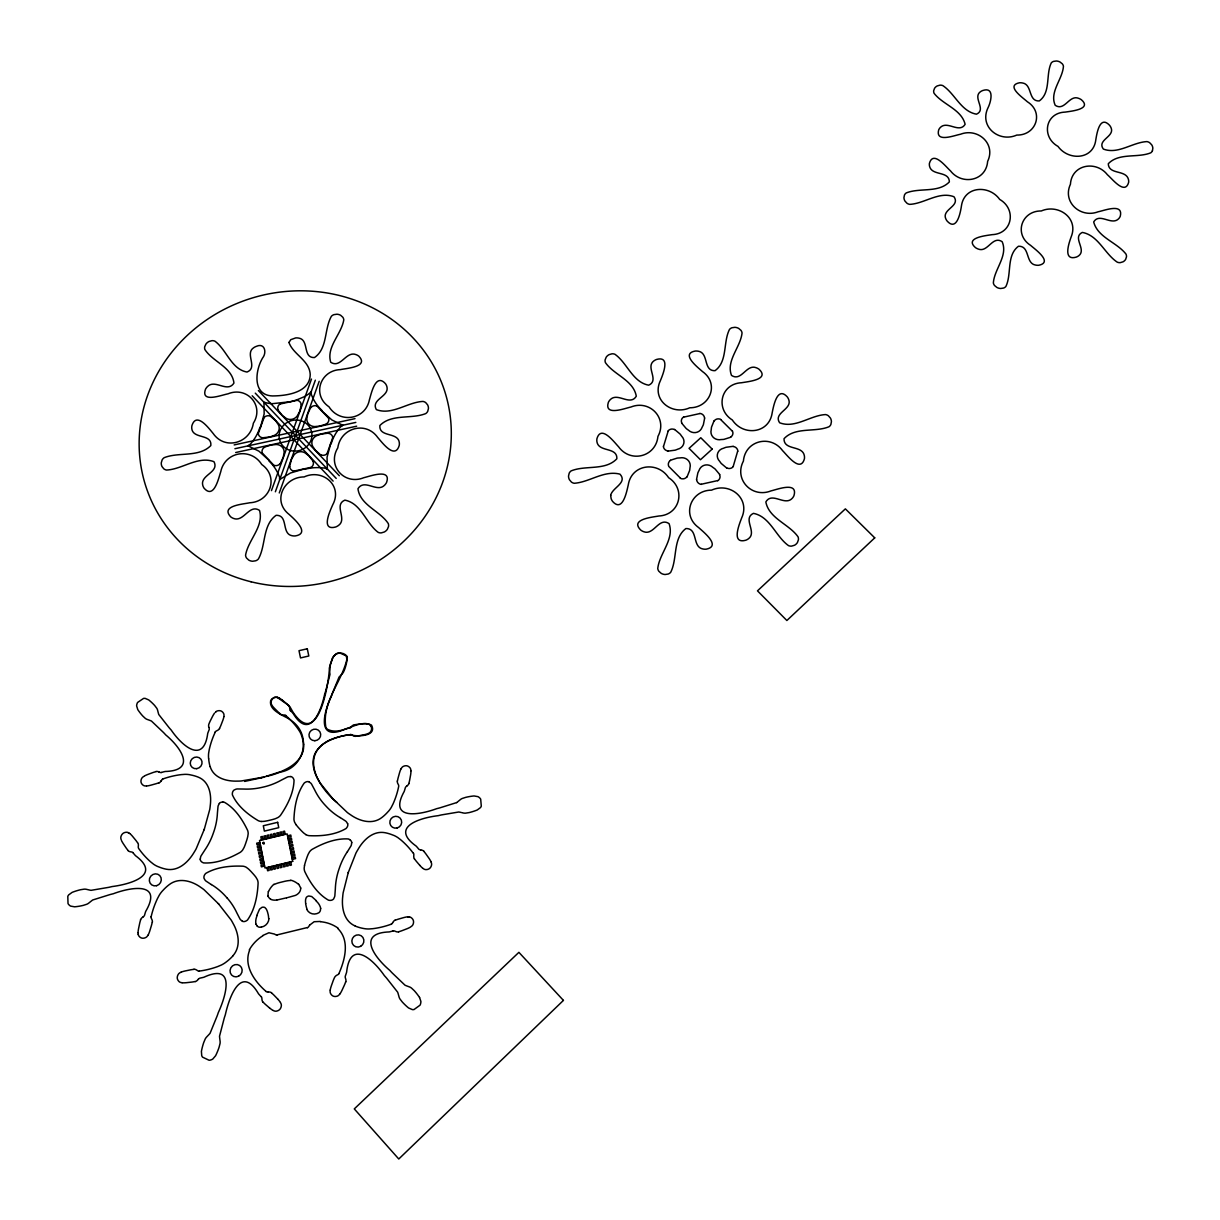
<?xml version="1.0" encoding="UTF-8"?>
<svg xmlns="http://www.w3.org/2000/svg" width="1220" height="1220" viewBox="0 0 1220 1220"><rect width="100%" height="100%" fill="white"/><g stroke="black" fill="none" stroke-linecap="round" stroke-linejoin="round"><path stroke-width="1.5" d="M138.058 932.72L138.073 932.049A32.071 30.317 -51.1 0 1 138.607 928.42L139.72 923.128A48.815 46.253 -51.4 0 1 140.605 919.926L140.666 919.743M737.673 451.186L733.22 466.391M330.193 990.228L330.132 991.219A5.276 5.078 -61.7 0 0 330.132 991.86A4.773 4.59 -61.6 0 0 330.635 993.629L331.321 994.635A6.527 6.268 -61.6 0 0 333.014 996.023L333.655 996.282A6.527 6.268 -61.6 0 0 335.851 996.45L337.071 996.206A4.773 4.59 -61.7 0 0 338.672 995.291A5.276 5.078 -61.7 0 0 339.084 994.879L339.785 994.071M663.558 446.261L668.163 431.133M223.916 716.491L223.992 715.515A5.032 4.788 -35.2 0 0 223.992 714.981A4.544 4.331 -35.2 0 0 223.535 713.334L222.894 712.388A6.207 5.917 -35.3 0 0 221.277 711.107L220.835 710.909A6.207 5.917 -35.3 0 0 218.548 710.696L217.373 710.924A4.544 4.331 -35.2 0 0 215.818 711.779M332.602 437.995L327.235 453.184M330.223 990.015L330.346 989.328A32.101 30.927 -63.7 0 1 331.367 985.775L333.212 980.605A48.922 47.199 -65 0 1 334.539 977.525L334.615 977.357A5.825 5.612 -61 0 1 336.873 975.161L337.604 974.81A3.416 3.294 -60.2 0 0 339.038 973.56M258.442 433.07L263.932 417.957M397.43 781.105L397.461 780.922A46.467 45.658 -38.2 0 1 398.132 777.841L399.519 772.839A30.454 29.859 -37.2 0 1 400.663 769.545L400.983 768.966M223.885 716.689L223.763 717.329A30.607 29.036 -35.3 0 1 222.726 720.639L220.866 725.458A46.741 44.225 -35.5 0 1 219.539 728.34L219.447 728.492M152.241 922.228L152.21 922.351A48.953 45.933 -48.9 0 1 151.417 925.568L149.831 930.784A32.116 30.18 -49.6 0 1 148.535 934.245L148.2 934.855M304.542 865.361L304.161 868.137A10.05 9.699 -49.2 0 0 304.741 871.492C310.033 882.578 317.581 893.97 328.424 900.146A6.954 6.71 -52.4 0 0 329.964 900.375A4.483 4.331 -52.7 0 0 333.594 898.987L334.493 897.051A10.522 10.156 -52.3 0 0 334.844 895.846L335.332 889.105A67.039 65.377 -55.5 0 1 338.352 871.095L339.373 868.03A67.008 65.346 -55.3 0 1 347.425 851.606M408.868 783.393L408.898 783.27A46.589 45.277 -37.8 0 0 409.645 780.205L410.576 775.112A30.515 29.722 -37.1 0 0 410.957 771.65L410.926 770.994M348.356 872.209L343.156 892.735A50.264 48.922 -56.1 0 0 342.728 896.517C341.432 907.512 343.811 921.222 355.233 925.995M204.182 829.707L209.733 809.5A50.142 47.443 -42.2 0 0 210.221 805.81C211.7 795.196 209.581 781.791 198.433 777.216A42.532 40.352 -43 0 0 190.793 774.959L189.664 774.7A25.62 24.324 -41.8 0 0 184.952 774.349L181.216 774.624A84.485 80.2 -46.1 0 0 163.19 778.848M1152.427 150.761L1152.839 148.2A7.991 7.061 20.9 0 0 1151.665 144.768L1149.682 142.725A6.069 5.368 20.9 0 0 1146.907 141.596C1132.343 142.313 1118.069 154.711 1103.368 149.069C1096.551 139.949 1114.943 136.762 1111.069 127.795A10.492 9.287 19.5 0 0 1109.422 125.141C1099.784 115.107 1096.856 133.3 1095.789 139.934C1093.288 160.018 1068.43 160.887 1057.999 146.4C1041.239 137.097 1044.991 112.758 1065.182 112.103C1070.977 111.188 1092.357 109.236 1081.393 99.75A10.446 9.241 18.4 0 0 1078.48 98.286C1069.162 94.596 1064.663 111.645 1055.224 105.301C1049.185 92.003 1062.62 79.315 1063.444 66.231A5.978 5.261 17.2 0 0 1062.239 63.76L1060.027 62.022A7.869 6.939 17.2 0 0 1056.306 61L1053.531 61.396A5.978 5.261 17.2 0 0 1051.274 62.906C1045.571 74.694 1051.076 92.369 1039.287 100.94C1027.957 101.534 1032.516 84.607 1022.619 83.006A10.4 9.226 16.7 0 0 1019.401 82.792C1005.249 85.69 1022.894 97.676 1027.347 101.748C1044.259 112.301 1036.192 135.496 1016.794 135.069C998.966 142.969 978.897 126.499 988.032 107.741C991.006 101.794 994.742 86.635 982.908 90.463A10.416 9.257 15.9 0 0 980.209 91.912C972.493 97.783 986.782 109.632 976.473 114.177C961.009 111.462 954.97 93.65 942.831 85.614A5.978 5.337 14.4 0 0 939.918 85.171L937.235 85.934A7.884 7.03 14.5 0 0 934.566 88.282L933.681 90.692A5.978 5.337 14.4 0 0 934.108 93.33C942.923 104.767 961.497 109.266 965.127 124.318C959.21 133.803 947.421 120.307 940.376 127.429A10.461 9.379 15.4 0 0 938.698 129.869C935.145 143.106 954.528 135.313 960.506 134.246C977.723 127.566 996.16 143.67 987.636 161.375C986.126 181.17 961.817 185.547 950.471 170.861C945.866 166.82 933.178 150.075 929.411 163.358A10.507 9.455 15.7 0 0 929.579 166.347C931.958 176.168 949.19 170.602 949.358 181.902C938.424 193.218 919.834 187.468 906.246 192.928A6.085 5.505 15.4 0 0 904.462 195.047L903.944 197.64A8.006 7.244 15.4 0 0 905.011 201.132L906.948 203.221A6.085 5.505 15.4 0 0 909.708 204.365C924.516 203.648 939.034 191.037 953.964 196.74C960.613 206.165 941.931 209.23 945.668 218.487A10.599 9.592 17.2 0 0 947.269 221.216C956.876 231.556 960.414 212.631 961.421 206.043C964.166 185.882 989.161 184.571 999.698 199.424C1016.702 209.108 1012.539 233.889 992.089 234.652C986.065 235.628 964.288 237.671 975.36 247.538A10.645 9.638 18.6 0 0 978.303 249.063C987.91 252.875 992.455 235.17 1002.169 241.712C1008.254 255.788 994.285 269.101 993.354 282.918A6.176 5.612 20.2 0 0 994.574 285.541L996.847 287.417A8.128 7.381 20.2 0 0 1000.69 288.484L1003.572 288.057A6.176 5.612 20.3 0 0 1005.905 286.441C1011.898 273.966 1006.226 255.453 1018.441 246.257C1030.138 245.738 1025.257 263.291 1035.49 265.045A10.69 9.653 20.6 0 0 1038.799 265.258C1053.348 262.285 1035.139 249.383 1030.626 245.388C1013.576 234.53 1021.369 210.663 1041.285 210.969C1058.121 203.618 1078.709 217.816 1071.282 236.588C1068.964 242.902 1062.635 261.05 1076.147 257.145A10.69 9.623 21.4 0 0 1078.892 255.62C1086.715 249.383 1071.907 237.336 1082.353 232.425C1098.351 235.368 1104.649 253.821 1117.276 262.178A6.176 5.536 22.8 0 0 1120.265 262.635L1122.979 261.842A8.128 7.29 22.8 0 0 1125.648 259.357L1126.487 256.825A6.176 5.536 22.8 0 0 1125.968 254.065C1116.757 242.2 1097.664 237.504 1093.684 221.948C1099.525 212.204 1111.603 226.051 1118.648 218.746A10.645 9.501 21.5 0 0 1120.265 216.23C1123.605 202.81 1104.298 210.587 1098.152 211.777C1080.722 218.517 1062.101 202.215 1070.428 184.266C1071.678 164.319 1096.048 160.201 1107.424 174.75C1112.076 178.623 1125.099 195.673 1128.652 182.268A10.584 9.409 21 0 0 1128.393 179.264C1125.801 169.458 1108.721 175.024 1108.278 163.739C1118.953 152.5 1137.36 158.249 1150.735 152.835A6.069 5.368 20.9 0 0 1152.427 150.761M348.188 872.773L355.935 853.115A49.959 48.739 -53.3 0 1 357.796 849.821C363.194 840.138 372.954 830.439 385.047 832.711A42.41 41.251 -52 0 1 392.779 835.029L393.877 835.426A25.544 24.873 -50.2 0 1 398.01 837.713L400.953 839.985A84.332 81.618 -54.2 0 1 413.366 853.344M345.687 981.795L345.672 981.856A48.785 46.802 -57.9 0 1 344.406 985.089L342.103 990.076A32.055 30.774 -59.4 0 1 340.334 993.339L339.907 993.904M256.886 915.229L259.54 909.19L261.995 907.314A5.505 5.261 -52 0 1 263.55 907.177L264.252 907.284A2.669 2.562 -51.8 0 1 264.923 907.588L266.113 908.854A14.152 13.527 -52 0 1 267.683 912.636L268.202 914.68A55.952 53.207 -51.8 0 1 268.461 916.159L268.705 918.706M271.45 490.638L311.481 379.069M275.369 491.782L315.339 380.183M279.288 492.941L319.198 381.311M204.365 829.143L196.222 848.693A50.416 47.656 -43.8 0 1 194.3 852.002C188.627 861.716 178.715 871.476 166.454 869.235A42.669 40.458 -44 0 1 158.722 866.886L157.639 866.474A25.879 24.507 -45 0 1 153.552 864.187L150.655 861.884A83.402 79.376 -41.9 0 1 138.653 848.464A3.37 3.187 -45 0 1 138.272 846.756L138.333 845.978A5.749 5.414 -44.9 0 0 137.921 842.974L137.707 842.944A48.541 45.521 -46.1 0 0 135.847 840.366L132.629 836.432A31.705 29.783 -45.4 0 0 130.266 833.931L129.747 833.534M330.712 443.653L327.051 457.225L327.326 468.541A26.306 24.857 -14.1 0 0 327.494 469.227A26.52 25.071 -17.2 0 0 326.792 468.998L326.258 468.846M260.378 427.427L264.16 413.961L263.977 402.829A26.245 24.415 -17.6 0 0 263.825 402.158L267.363 403.088A32.925 30.591 -14.9 0 0 270.535 403.546L271.038 403.591A37.789 35.105 -14.7 0 0 272.365 403.683L290.146 401.746A67.725 62.678 -13.9 0 0 296.917 399.825L303.963 396.851A37.911 35.227 -14.2 0 0 305.137 396.225L305.564 395.982A32.879 30.561 -14.2 0 0 308.279 394.243L311.13 391.94A26.062 24.369 -12.5 0 0 311.252 392.611L311.359 393.114M249.688 950.044C243.253 965.691 254.614 981.505 266.036 991.403M338.946 973.499C345.001 959.698 350.048 940.544 337.864 928.542M268.293 891.561L267.912 895.983M401.075 768.783L401.609 767.929A5.017 4.895 -36.3 0 1 401.944 767.487A4.529 4.422 -36.3 0 1 403.332 766.374L404.445 765.946A6.191 6.039 -36.5 0 1 406.58 765.763L407.236 765.901A6.191 6.039 -36.5 0 1 409.096 766.907L409.935 767.731A4.529 4.422 -36.3 0 1 410.713 769.286A5.017 4.895 -36.3 0 1 410.804 769.805L410.926 770.811M148.062 935.099L147.544 935.877A5.292 4.987 -50.6 0 1 147.162 936.396A4.773 4.499 -50.6 0 1 145.698 937.555L144.54 938.012A6.527 6.146 -50.5 0 1 142.328 938.195L141.657 938.058A6.527 6.146 -50.5 0 1 139.781 937.006L138.973 936.136A4.773 4.499 -50.6 0 1 138.226 934.52M309.56 925.217L309.27 925.69A5.2 5.002 -54.4 0 1 307.364 927.84M392.657 922.701L392.855 922.381A5.734 5.582 -59.7 0 1 395.036 920.139M309.606 925.141L314.15 921.725L320.418 921.435M392.611 922.762L392.474 922.991A3.37 3.264 -58.7 0 1 391.117 924.409M161.36 780.663L161.787 779.992A3.325 3.141 -40.6 0 1 163.114 778.711M161.391 780.602L161.436 780.541A5.658 5.353 -40.4 0 1 159.134 782.828M347.471 851.636L351.009 845.887A10.4 10.08 -46.9 0 0 351.421 844.728L351.68 842.7M214.598 713.059L214.202 713.593A30.607 29.219 -35.9 0 0 212.433 716.613L210.099 721.249A46.695 44.667 -36.5 0 0 208.864 724.161L208.803 724.329A5.566 5.307 -36 0 0 208.818 727.257M219.387 803.492L218.38 805.291A10.416 9.943 -42.6 0 0 218.014 806.466L217.419 813.069A67.252 63.547 -42.8 0 1 214.125 830.82L213.073 833.839A67.268 63.562 -42.9 0 1 204.731 850.218L201.025 855.937A10.538 10.034 -46.6 0 0 200.583 857.111L200.278 859.154M232.837 955.855C241.194 946.628 238.632 932.995 232.913 923.159A51.575 48.846 -52.6 0 0 231.068 919.91L218.365 903.623M318.161 748.897C310.063 757.696 312.838 770.781 318.45 780.083A48.922 47.504 -35.8 0 0 320.296 783.194L332.999 798.978M687.028 476.944L689.62 470.508A33.687 32.071 8.3 0 0 689.956 467.977C691.664 461.663 686.067 456.6 679.906 457.912A33.809 32.269 10.8 0 0 677.237 458.095L670.39 460.245M714.096 420.732L711.534 427.076A33.565 31.689 13.5 0 0 711.229 429.577C709.537 435.86 715.149 440.862 721.264 439.551A33.428 31.491 11.3 0 0 723.917 439.368L730.734 437.233M198.433 979.141L197.884 979.767A5.871 5.566 -54.5 0 1 195.276 981.643M351.589 726.54L351.192 726.998A3.279 3.172 -32.5 0 1 349.652 728.111M280.234 463.737L283.223 457.317A34.038 31.842 -18.7 0 0 283.696 454.77C285.831 448.548 280.356 443.333 274.195 444.72A34.129 32.086 -18.7 0 0 271.496 444.904L264.496 447.054M310.658 407.556L307.73 413.9A33.718 31.659 -13.3 0 0 307.272 416.401C305.152 422.608 310.658 427.747 316.773 426.375A33.626 31.43 -13.7 0 0 319.457 426.192L326.426 424.057M351.131 727.059L351.65 726.479A5.521 5.353 -32.8 0 1 354.105 724.726L354.334 724.832A46.573 45.247 -37.5 0 1 357.445 724.329L362.569 723.78A30.454 29.585 -35.3 0 1 366.061 723.643L366.702 723.719M341.996 426.024L342.408 425.673A26.26 24.766 -13 0 1 342.972 425.2A26.078 24.446 -12.2 0 1 342.271 425.017L331.87 419.939L321.47 410.591M248.88 445.087L248.453 445.437A26.367 24.568 -18.5 0 1 247.873 445.895A26.504 24.812 -19.9 0 1 248.59 446.093L258.975 451.202L269.376 460.672M456.646 802.592L439.871 807.853A123.266 119.941 -24.8 0 1 436.684 808.662C418.887 815.25 388.204 820.359 404.216 791.444A70.242 68.03 -38.2 0 0 405.33 787.739A3.309 3.233 -39.3 0 1 406.412 786.32L407.022 785.832M143.258 916.769L142.664 917.226A5.825 5.49 -49.9 0 0 140.513 919.682M406.916 785.924L406.977 785.878A5.551 5.429 -38.2 0 0 408.99 783.499M143.762 776.408L143.014 776.942A5.124 4.834 -40.6 0 0 142.496 777.384A4.636 4.377 -40.6 0 0 141.459 778.863L141.093 780.007A6.329 5.963 -40.6 0 0 141.032 782.142L141.215 782.782A6.329 5.963 -40.6 0 0 142.344 784.536L143.228 785.284A4.636 4.377 -40.7 0 0 144.845 785.909A5.124 4.834 -40.6 0 0 145.393 785.954L146.4 785.97M262.864 935.435L268.918 932.766L274.652 934.108A5.215 5.002 -53.9 0 0 277.199 935.191M274.241 884.5L275.247 884.012A19.733 18.941 -51.6 0 1 275.949 883.722A41.983 40.306 -53.7 0 1 279.731 882.533L284.87 881.282A34.526 33.184 -53 0 1 289.872 880.504L290.619 880.55M180.941 972.233L179.996 972.736A5.322 5.032 -54.3 0 0 179.508 973.041A4.804 4.544 -54.2 0 0 178.227 974.414L177.662 975.558A6.573 6.207 -54.3 0 0 177.251 977.784L177.312 978.486A6.573 6.207 -54.3 0 0 178.166 980.529L178.928 981.46A4.804 4.544 -54.3 0 0 180.438 982.39A5.322 5.032 -54.3 0 0 180.972 982.542L181.993 982.725M368.15 733.54L369.05 733.083A4.987 4.834 -32.2 0 0 369.523 732.793A4.514 4.377 -32.2 0 0 370.727 731.512L371.246 730.444A6.161 5.978 -32.2 0 0 371.581 728.355L371.505 727.699A6.161 5.978 -32.3 0 0 370.636 725.808M181.139 972.157L181.78 971.898A32.513 30.713 -56 0 1 185.303 970.922L190.579 969.839A49.745 46.985 -57.2 0 1 193.827 969.366L194.01 969.351M717.634 480.604L701.409 484.218M683.749 417.118L699.822 413.565M367.967 733.632L367.357 733.876A30.21 29.249 -29.9 0 1 363.972 734.775L358.893 735.782A45.979 44.438 -28.8 0 1 355.767 736.209L355.584 736.224M310.764 467.412L294.279 471.012M280.387 403.942L296.735 400.404M395.112 920.277L395.28 920.215A48.449 47.031 -65 0 1 398.361 919.133L403.469 917.669A31.628 30.759 -63.4 0 1 406.962 916.906L407.632 916.876M159.012 782.706L159.057 782.691A47.122 44.438 -37.9 0 1 155.84 783.789L150.746 785.207A30.988 29.234 -39 0 1 147.269 785.924L146.613 785.954M398.666 931.745L398.787 931.714A47.61 46.36 -54.2 0 0 401.883 930.723L406.87 928.801A31.308 30.5 -56.5 0 0 410.149 927.276L411.704 926.148A5.17 5.032 -60.3 0 0 412.131 925.766A4.682 4.56 -60.3 0 0 413.122 924.226L413.458 923.037A6.39 6.222 -60.2 0 0 413.428 920.826L413.229 920.154A6.39 6.222 -60.3 0 0 412.009 918.34L411.079 917.577A4.682 4.56 -60.2 0 0 409.417 916.937M266.387 776.255L280.996 771.543A49.029 46.955 -35.3 0 0 284.397 769.988C294.34 765.428 304.71 756.659 303.551 744.581M155.977 771.635L155.809 771.68A47.733 45.186 -43 0 0 152.729 772.626L147.773 774.471A31.247 29.539 -42.1 0 0 144.494 775.935M307.196 927.581L277.245 934.871M261.08 777.628L271.45 775.173A111.477 106.201 -31.3 0 0 280.204 772.123C304.786 768.02 311.801 735.263 291.931 721.05A38.262 36.691 -37.2 0 0 287.722 718.183C281.103 714.615 268.613 709.506 270.703 700.509A8.006 7.671 -32.9 0 1 271.892 698.923L274.531 697.245L277.382 697.474A5.002 4.788 -32.8 0 1 277.901 697.596M288.164 897.432L295.392 895.404A9.897 9.516 -50.5 0 0 298.519 893.284L299.312 892.415A7.259 6.984 -50.7 0 0 300.7 888.053M264.481 777.109L244.64 781.425M287.569 897.569L286.654 897.798M264.008 862.921L260.744 863.714L260.44 862.189L263.703 861.396M291.687 856.272L294.935 855.495L294.63 853.969L291.382 854.747M264.328 864.538L261.065 865.315L261.37 866.84L264.633 866.063M292.007 857.873L295.255 857.08L295.575 858.605L292.312 859.398M286.471 897.844L276.803 900.055M259.921 842.44L256.673 843.218L256.978 844.743L260.226 843.965M287.539 835.822L290.772 835.044L291.092 836.569L287.844 837.332M260.546 845.552L257.298 846.329L257.588 847.854L260.851 847.077M288.164 838.933L291.412 838.155L291.717 839.665L288.469 840.443M261.156 848.632L257.908 849.41L258.213 850.935L261.461 850.157M288.789 841.998L292.037 841.22L292.342 842.745L289.094 843.523M261.797 851.865L258.548 852.643L258.853 854.168L262.102 853.39M289.445 845.231L292.693 844.453L292.998 845.963L289.75 846.741M262.437 855.083L259.189 855.861L259.494 857.385L262.742 856.608M290.101 848.434L293.334 847.656L293.654 849.181L290.406 849.959M263.078 858.316L259.829 859.093L260.135 860.619L263.383 859.841M290.756 851.667L294.005 850.889L294.31 852.399L291.062 853.192M235.673 452.529L356.652 426.192M261.644 777.491L241.179 780.983A49.166 46.94 -36.2 0 1 237.473 781.105C226.798 781.517 213.683 778.131 210.175 766.633M195.169 981.505L195.047 981.52A48.831 46.268 -51.6 0 1 191.814 982.085L186.477 982.679A32.162 30.439 -52.7 0 1 182.863 982.832L182.192 982.756M234.164 444.919L355.005 418.643M234.911 448.716L355.828 422.41M304.68 468.846L290.482 472.994L280.249 479.201A26.52 25.056 -18.5 0 0 279.7 479.689A26.581 24.964 -19.9 0 0 279.578 479.002L279.471 478.484M261.415 927.109L259.357 927.215A4.148 3.965 -52.8 0 1 256.871 925.644M407.846 916.876L408.868 916.876M268.187 991.967L268.552 991.967A5.886 5.612 -58.7 0 1 271.541 992.729M268.034 991.967L267.851 991.967A3.446 3.294 -58 0 1 265.975 991.509M261.431 821.487L264.191 821.335A56.12 53.771 -38.9 0 0 269.818 820.206A56.105 53.771 -38.8 0 0 275.385 818.696L277.931 817.537A9.958 9.562 -42.7 0 0 280.539 815.28C287.539 805.017 293.715 792.832 294.035 780.251A6.817 6.557 -40 0 0 293.532 778.833A4.392 4.224 -39.9 0 0 290.68 776.469M290.65 776.591L288.621 776.683A10.324 9.928 -40.4 0 0 287.447 777.003L281.5 780.037A65.606 62.723 -35.3 0 1 264.709 786.732L261.629 787.434A65.606 62.708 -35.4 0 1 243.771 789.05L237.183 788.943A10.385 9.928 -41.8 0 0 235.978 789.188L234.103 790.011A4.422 4.224 -41.3 0 0 232.364 793.366A6.847 6.557 -41.3 0 0 232.41 794.906C237.427 806.054 247.843 814.457 258.183 820.633A9.973 9.562 -42.9 0 0 261.431 821.502M366.9 723.734L367.876 723.917A4.987 4.834 -32.1 0 1 368.394 724.055A4.499 4.377 -32.1 0 1 369.873 724.939L370.636 725.808M733.174 446.322L726.037 447.282A33.779 32.086 14.5 0 0 723.582 448.228C717.314 449.6 715.133 456.798 719.693 461.358A33.626 31.781 14 0 0 721.249 463.478L726.754 468.099M668.011 451.125L675.178 450.165A33.474 31.659 8 0 0 677.649 449.219C683.871 447.847 686.159 440.695 681.599 436.12A33.626 31.964 7.8 0 0 680.058 434.015L674.599 429.44M328.348 433.146L321.135 434.091A33.962 32.04 -15.3 0 0 318.603 435.052C312.457 436.363 309.514 443.317 313.952 448.167A33.764 31.766 -13.5 0 0 315.385 450.287L320.662 454.907M420.808 849.928L421.159 849.989A5.627 5.505 -51.4 0 1 423.92 851.224M420.656 849.898L420.397 849.852A3.34 3.264 -49.8 0 1 418.734 849.12A71.934 69.799 -54.2 0 0 416.233 846.161C389.515 827.068 419.817 817.827 438.239 815.661A129.213 126.361 -68.6 0 1 441.457 814.914L458.766 812.001A41.175 40.473 -52.7 0 1 461.068 812.459L461.48 812.566M127.978 850.599A5.749 5.414 -44.9 0 0 130.708 851.85L131.47 851.972A3.416 3.218 -45.5 0 1 133.102 852.704M462.243 812.749L463.676 813.054A9.302 9.165 -41.4 0 0 465.552 813.16L469.151 812.581A58.865 57.858 -30.6 0 0 477.249 809.988L480.528 807.564A10.294 10.156 -40.8 0 0 481.29 806.161L480.695 799.237A3.736 3.69 -40.2 0 0 480.116 798.337L479.323 797.575A9.958 9.821 -41.6 0 0 478.026 796.66L474.046 795.959A59.46 58.636 -55.8 0 0 465.674 797.361L462.228 798.475A9.302 9.18 -42.2 0 0 460.58 799.42L458.507 801.128A40.565 39.772 -35.1 0 1 456.646 802.592M277.992 697.505L278.907 697.87M277.382 697.474L288.652 705.374A16.821 16.134 -34 0 1 290.604 707.951L292.083 710.589A34.099 32.848 -30.4 0 0 294.157 713.852C318.008 747.052 328.302 685.808 329.339 669.719A9.165 8.83 -27.3 0 1 329.385 667.904L330.239 664.488A57.95 56.181 -25.7 0 1 333.426 656.879L336.064 653.889A9.806 9.44 -26.6 0 1 337.498 653.234L338.55 652.929A3.675 3.538 -26.2 0 1 339.617 652.883L345.763 655.643A10.141 9.76 -26.7 0 1 346.541 656.955L346.922 660.828A58.529 56.013 -28.3 0 1 344.894 668.774L343.521 672.037A9.165 8.83 -27.4 0 1 342.454 673.562L340.624 675.453A40.26 39.025 -29 0 0 339.023 677.146L332.511 693.006A123.784 121.344 -26.7 0 0 331.459 696.04C323.269 713.09 316.239 742.355 345.855 728.843A70.455 68.472 -41 0 1 349.621 728.005M158.935 771.955L159.622 772.26A3.355 3.172 -39.8 0 0 161.391 772.55M273.25 1010.511L274.134 1010.877A5.322 5.078 -59.6 0 0 274.668 1011.06A4.804 4.59 -59.6 0 0 276.483 1011.136L277.672 1010.801A6.573 6.268 -59.5 0 0 279.594 1009.596L280.082 1009.062A6.573 6.268 -59.5 0 0 281.103 1007.003L281.332 1005.768A4.804 4.59 -59.6 0 0 281.103 1003.923A5.322 5.078 -59.6 0 0 280.89 1003.404L280.493 1002.581M309.163 781.959L310.764 783.133A10.324 9.943 -40.7 0 1 311.527 784.033L314.577 789.736A65.422 63.623 -36 0 0 324.322 804.315L326.426 806.572A65.438 63.654 -36.1 0 0 340.151 817.598M242.414 921.191L240.797 919.971A10.629 10.156 -51.6 0 1 240.02 919.041L236.97 913.139A68.976 65.239 -52 0 0 227.256 898.118M279.075 697.962L279.639 698.267A30.515 29.219 -34.9 0 1 282.399 700.234M273.005 1010.389L272.411 1010.053A32.147 30.759 -58.6 0 1 269.544 1007.933M340.182 817.537L345.672 821.09A10.37 10.05 -45.2 0 1 346.495 821.929L347.548 823.637M211.38 884.607L205.906 881.008A10.568 10.065 -47.7 0 1 205.082 880.138L204.06 878.4A4.514 4.285 -47.9 0 1 204.746 874.648A6.984 6.649 -48 0 1 205.753 873.398C216.733 866.962 230.443 865.636 243.009 866.2A10.126 9.668 -48.4 0 1 246.211 867.252L248.377 868.899A58.011 55.174 -50.5 0 1 252.311 872.94A58.026 55.19 -50.7 0 1 255.956 877.256L257.344 879.62A10.141 9.699 -49.2 0 1 258.106 882.929C257.542 895.678 254.95 909.388 247.538 919.956A7.03 6.71 -51.6 0 1 246.211 920.886A4.529 4.331 -51.8 0 1 242.368 921.313M128.756 832.879L129.595 833.428M305.869 834.617L303.688 833.001A56.029 54.305 -40.6 0 1 299.754 829.02A56.013 54.275 -40.5 0 1 296.109 824.75M270.596 899.125L270.26 898.911A7.274 6.984 -50.6 0 1 267.942 895.983M720.654 419.558L732.259 431.072M423.05 868.472L423.843 868.991A5.093 4.987 -53.3 0 0 424.331 869.235A4.606 4.514 -53.4 0 0 426.07 869.616L427.274 869.494A6.298 6.161 -53.1 0 0 429.287 868.67L429.837 868.228A6.298 6.161 -53.1 0 0 431.102 866.444L431.499 865.285A4.606 4.514 -53.3 0 0 431.545 863.501A5.093 4.987 -53.3 0 0 431.422 862.967L431.087 861.991M680.409 478.133L668.804 466.467A5.17 4.91 9.5 0 1 670.481 460.382M317.307 406.397L328.317 417.896M273.524 464.927L262.529 453.276M422.837 868.32L422.318 867.908A30.82 30.271 -50.6 0 1 419.848 865.407M282.415 700.219L286.273 703.391A46.68 44.667 -36.4 0 1 288.515 705.48L288.621 705.602M280.539 714.112L280.493 714.066A46.024 44.225 -29.6 0 1 278.16 712.007L274.607 708.484A30.241 29.036 -30.9 0 1 272.38 705.938L271.526 704.428A5.002 4.788 -32.8 0 1 271.298 703.894A4.514 4.331 -32.8 0 1 271.084 702.201L271.313 701.058A6.176 5.917 -32.8 0 1 272.289 699.167L272.746 698.663A6.176 5.917 -32.9 0 1 274.607 697.565L275.75 697.26A4.514 4.331 -32.7 0 1 277.489 697.337M298.702 884.21L300.745 888.038M269.529 1007.949L265.518 1004.502A48.815 46.802 -57.8 0 1 263.2 1002.245L263.154 1002.199M271.45 992.882L271.587 992.988A49.745 47.184 -59.6 0 1 273.981 995.169L277.657 998.966M336.873 802.394C321.226 789.645 302.011 761.615 322.309 744.581C329.873 739.427 338.87 736.331 347.883 734.928A15.753 15.265 -35.4 0 1 351.756 735.096C358.512 736.758 377.315 736.117 371.475 725.046C357.323 718.534 342.911 736.239 327.997 729.575A6.374 6.161 -33.1 0 1 325.908 727.547C321.302 701.79 342.866 681.004 347.319 657.305A3.645 3.507 -26.1 0 0 346.388 655.567C340.975 650.336 332.282 653.798 331.52 661.286A44.881 43.432 -25.8 0 0 330.117 666.181L329.705 672.25A40.336 38.659 -30.4 0 1 329.979 674.507L325.694 691.008A124.409 117.913 -31.5 0 1 324.703 694.058C320.982 711.702 309.544 740.601 293.029 713.288A70.623 67.496 -38.5 0 0 290.436 710.604M332.602 798.551L347.349 812.535A49.014 47.733 -37.7 0 0 350.338 814.64C359.26 821.06 372.207 824.979 381.784 817.583A41.709 40.504 -39.7 0 0 387.792 811.986L388.6 811.132A25.239 24.553 -40.9 0 0 391.376 807.213L393.084 803.858A82.228 79.437 -38.7 0 0 398.696 786.381A3.264 3.187 -39.2 0 0 398.391 784.673L398.101 784.109A5.551 5.429 -38.1 0 1 397.278 781.105M316.422 900.787L311.725 896.547L308.797 895.983A5.459 5.261 -52.5 0 0 307.333 896.563L306.754 896.99A2.653 2.562 -52.2 0 0 306.25 897.569L305.656 899.262A14.03 13.542 -52.7 0 0 305.686 903.41M258.365 390.522L339.312 475.739M255.27 393.145L336.217 478.423M252.174 395.768L333.121 481.107M218.761 904.051L204.045 889.715A51.423 48.647 -51 0 0 201.056 887.565C192.104 880.931 178.989 877.119 169.305 884.576A43.401 41.19 -50.6 0 0 163.053 890.295L162.214 891.179A26.215 24.827 -49.7 0 0 159.271 895.19L157.426 898.652A85.568 81.526 -52.6 0 0 151.143 916.693M419.832 865.407L416.462 861.457A46.833 46.085 -48.2 0 1 414.556 858.926L414.48 858.819M423.813 851.346L423.935 851.484A47.58 46.329 -53.8 0 1 425.917 853.954L428.921 858.194A31.125 30.378 -53.8 0 1 430.767 861.198L431.011 861.808M227.225 898.134L225.136 895.8A68.976 65.224 -51.9 0 0 211.411 884.561M128.1 850.477L127.978 850.34A47.763 45.216 -43.3 0 1 126.087 847.87L123.235 843.63A31.415 29.677 -43.6 0 1 121.527 840.626M296.125 824.735L294.721 822.432A9.958 9.607 -43.7 0 1 293.944 819.169C294.432 806.771 296.902 793.396 304.146 783.148A6.817 6.573 -40.5 0 1 305.427 782.249A4.392 4.239 -40.2 0 1 309.209 781.837M419.558 997.441L420.9 1001.452A10.461 10.126 -68 0 1 420.732 1003.114L420.442 1004.258A3.934 3.812 -68.7 0 1 419.924 1005.265L414.007 1009.55A10.812 10.461 -68 0 1 412.375 1009.611L408.563 1007.964A61.595 60.024 -68.1 0 1 402.249 1001.955L399.977 999.012A9.76 9.44 -67.2 0 1 399.138 997.243L398.391 994.559A42.959 41.328 -64.3 0 0 397.674 992.211L386.572 978.104A134.673 128.008 -64.1 0 0 384.346 975.603C372.801 958.859 350.216 938.881 346.617 972.188A73.307 70.196 -55.8 0 1 345.321 976.046A3.462 3.325 -61.3 0 0 345.367 977.906L345.595 978.669A5.825 5.612 -61.1 0 1 345.855 981.826M256.856 925.644L256.139 924.272M280.325 1002.291L279.944 1001.727A32.513 30.912 -59.7 0 0 277.642 998.982M719.724 474.519L715.133 469.044A33.84 32.284 11.8 0 0 712.983 467.474C708.454 463.066 701.027 464.393 698.984 470.584A33.809 32.178 14.2 0 0 697.855 472.887L696.498 479.689M681.644 423.111L686.189 428.51A33.397 31.476 10.5 0 0 688.309 430.065C692.823 434.427 700.188 433.13 702.232 427A33.428 31.583 8.5 0 0 703.361 424.712L704.687 418.018M307.089 909.388L306.327 906.963A54.931 53.283 -53.5 0 1 306.006 905.514L305.64 903.425M313.22 461.312L308.919 455.853A34.129 32.132 -18.3 0 0 306.861 454.282C302.285 449.722 294.92 451.4 292.617 457.378A34.023 32.101 -16.2 0 0 291.351 459.696L289.597 466.482M277.931 409.935L282.186 415.334A33.626 31.384 -14.1 0 0 284.229 416.889C288.774 421.403 296.079 419.756 298.397 413.824A33.718 31.415 -16 0 0 299.647 411.552L301.37 404.857M121.222 839.833L120.948 838.872A5.185 4.88 -44.3 0 1 120.841 838.338A4.682 4.422 -44.3 0 1 120.963 836.554L121.405 835.41A6.405 6.039 -44.3 0 1 122.747 833.626L123.296 833.199A6.405 6.039 -44.4 0 1 125.355 832.375L126.56 832.253A4.682 4.422 -44.3 0 1 128.283 832.635M208.879 727.364L209.062 727.959A3.325 3.157 -36.4 0 1 209.169 729.712A70.348 67.512 -37.3 0 0 207.735 733.327C203.664 764.528 182.207 746.183 171.196 730.048A123.632 117.882 -28.9 0 1 169.107 727.699L158.768 714.524A40.763 38.659 -34.5 0 1 158.142 712.343L157.502 709.842A9.379 8.83 -36.1 0 0 156.739 708.21L154.635 705.465A60.344 56.654 -38.5 0 0 148.733 699.929L145.134 698.374A10.37 9.76 -35.9 0 0 143.548 698.419L137.707 702.369A3.767 3.553 -35.7 0 0 137.174 703.299L136.838 704.352A10.019 9.44 -35.7 0 0 136.625 705.907L137.784 709.628A58.743 55.571 -33.1 0 0 142.755 716.003L145.287 718.366A9.363 8.83 -36 0 0 146.857 719.297L149.298 720.196A41.419 39.009 -39.1 0 1 151.432 721.035L163.602 732.61A129.625 121.161 -43.1 0 1 165.737 734.913C181.063 747.616 196.801 770.613 165.188 771.482A72.102 68.366 -44.8 0 0 161.391 772.443M285.19 834.358L284.55 831.14L283.01 831.506L283.665 834.724M290.756 861.808L291.412 865.056L289.887 865.422L289.231 862.174M282.064 835.105L281.408 831.887L279.883 832.253L280.539 835.471M287.615 862.57L288.271 865.803L286.731 866.169L286.09 862.937M278.968 835.852L278.328 832.635L276.787 833.001L277.443 836.218M284.519 863.318L285.16 866.551L283.635 866.932L282.979 863.684M275.72 836.63L275.079 833.412L273.554 833.779L274.195 836.996M281.256 864.095L281.911 867.344L280.371 867.71L279.715 864.462M272.502 837.393L271.862 834.19L270.321 834.556L270.977 837.759M278.023 864.873L278.678 868.121L277.138 868.487L276.483 865.239M269.254 838.17L268.613 834.953L267.073 835.334L267.729 838.536M274.759 865.666L275.415 868.899L273.875 869.28L273.234 866.032M266.158 838.918L265.518 835.7L263.977 836.066L264.633 839.284M271.648 866.413L272.304 869.646L270.764 870.028L270.123 866.779M263.017 839.665L262.376 836.447L260.851 836.813L261.492 840.031M268.507 867.161L269.162 870.409L267.622 870.775L266.966 867.542M208.635 758.855L208.544 757.712A25.3 24.156 -38.1 0 1 208.65 753.045L209.291 749.385A82.289 79.147 -38.2 0 1 215.254 732.122M138.058 932.995L138.135 933.971A5.292 4.987 -50.6 0 0 138.363 934.551M320.555 908.625L320.433 910.196A4.117 3.98 -53.5 0 1 318.786 912.789L316.88 913.627A8.723 8.418 -53 0 1 306.861 909.51M714.234 420.824A5.139 4.849 11.6 0 1 720.73 419.405M732.427 430.995A5.154 4.865 12.5 0 1 730.643 437.111M681.797 423.035A5.139 4.849 9.5 0 1 683.642 416.966M699.838 413.397A5.139 4.849 10.3 0 1 704.535 418.033M668.026 450.973A5.154 4.895 8.8 0 1 663.36 446.276M668.011 431.026A5.139 4.88 8.8 0 1 674.538 429.577M686.89 476.852A5.17 4.926 10.4 0 1 680.318 478.301M719.571 474.58A5.185 4.926 12.9 0 1 717.726 480.756M701.393 484.401A5.185 4.941 12 0 1 696.666 479.689M733.159 446.474A5.17 4.895 13.3 0 1 737.871 451.171M733.372 466.497A5.17 4.91 13.4 0 1 726.83 467.962M320.387 921.71A38.049 36.585 -58 0 1 338.123 928.176M249.307 949.831A38.216 36.569 -57.1 0 1 263.002 935.679M393.069 930.814A3.416 3.309 -60.4 0 1 394.868 931.135L395.6 931.424A5.734 5.566 -59.9 0 0 398.635 931.912M393.084 930.921A71.355 69.433 -50.5 0 1 389.241 931.928C356.133 933.102 374.86 957.715 389.82 970.418A127.307 125.37 -62.9 0 0 392.093 972.859L405.025 985.211A42.181 41.053 -64.2 0 0 407.251 986.111L409.798 987.056A9.76 9.44 -67.2 0 1 411.46 988.047L414.175 990.579A62.479 60.024 -66.9 0 1 419.543 997.457M408.913 917.013A5.17 5.032 -60.3 0 1 409.462 917.074M261.293 996.648A3.492 3.325 -58.3 0 1 261.873 998.433L261.949 999.241A5.871 5.597 -58.7 0 0 262.94 1002.215M261.202 996.725A73.002 70.211 -56.6 0 1 258.533 993.827C241.118 963.952 229.299 996.847 225.334 1014.735A133.743 128.008 -66.6 0 0 224.251 1018.075L219.524 1036.192A43.462 41.328 -60.5 0 0 219.768 1038.678L220.118 1041.484A9.989 9.44 -59.1 0 1 220.042 1043.481L219.081 1047.263A63.257 59.475 -56.7 0 1 215.604 1055.727L212.753 1059.067A10.721 10.111 -59.4 0 1 211.228 1059.799L210.099 1060.149A4.026 3.812 -59.8 0 1 208.986 1060.21L202.535 1057.145A11.087 10.461 -59.6 0 1 201.727 1055.697L201.407 1051.381A63.806 60.527 -62.3 0 1 203.71 1042.566L205.234 1038.952A9.989 9.44 -59.3 0 1 206.378 1037.274L208.345 1035.185A43.462 40.992 -55.9 0 0 210.054 1033.31L217.16 1015.909A133.651 124.989 -52.2 0 0 218.304 1012.6C226.295 995.352 235.734 962.504 203.923 977.235A73.063 69.311 -49.8 0 1 200.004 978.12A3.492 3.309 -55.1 0 0 198.433 979.157M143.258 916.769A3.462 3.264 -49.4 0 0 144.509 915.336A73.337 69.708 -52.1 0 1 145.683 911.447C162.946 881.892 131.76 886.803 113.307 893.741A134.566 126.178 -55.5 0 0 110.029 894.565L92.72 899.979A42.974 40.352 -50.1 0 0 90.753 901.488L88.541 903.257A9.76 9.135 -47.4 0 1 86.818 904.234L83.234 905.393A61.244 57.264 -44.6 0 1 74.633 906.811L70.607 906.109A10.461 9.79 -47.5 0 1 69.326 905.179L68.564 904.386A3.934 3.675 -47.7 0 1 68.015 903.471L67.802 896.334A10.827 10.126 -47.6 0 1 68.671 894.901L72.132 892.369A62.982 58.911 -50.6 0 1 80.52 889.731L84.18 889.151A9.775 9.15 -47.6 0 1 86.102 889.258L88.709 889.853A42.273 39.68 -44.9 0 0 91.027 890.341L108.748 887.337A128.039 119.926 -39.9 0 0 112.026 886.574C129.854 884.286 162.153 875.457 135.511 855.678A71.568 67.969 -42.4 0 1 133.026 852.78M155.977 771.482A5.658 5.337 -40.3 0 1 158.935 771.94M290.36 710.665A3.279 3.157 -32.9 0 1 289.796 709.018L289.704 708.271A5.521 5.307 -33.1 0 0 288.759 705.511M391.041 924.257A83.173 80.856 -48 0 1 372.832 928.679L369.035 928.969A25.818 25.056 -55.3 0 1 364.231 928.603L363.072 928.389A42.547 41.343 -53.4 0 1 355.218 926.071M150.96 916.693A3.416 3.233 -49.8 0 0 151.387 918.462L151.722 919.178A5.841 5.505 -50 0 1 152.408 922.168M285.861 715.423A3.248 3.126 -34 0 0 284.153 715.011L283.513 714.996A5.536 5.307 -33.2 0 1 280.508 714.279M285.77 715.561A82.868 79.132 -40 0 1 297.756 728.538L299.739 731.573A25.162 24.156 -36.5 0 1 301.63 735.751L301.965 736.834A41.739 40.001 -37.3 0 1 303.612 744.566M199.287 971.074A85.019 80.718 -48.5 0 0 217.755 966.545L221.354 965.02A26.337 25.025 -52.7 0 0 225.608 962.443L226.6 961.695A43.478 41.282 -51.5 0 0 232.898 955.9M199.287 971.257A3.446 3.264 -54.2 0 1 197.579 970.632L196.969 970.251A5.886 5.566 -54.5 0 0 194.026 969.198M215.117 732.046A3.279 3.126 -36.6 0 1 216.535 730.902L217.221 730.521A5.582 5.307 -36 0 0 219.585 728.569M210.114 766.648A41.8 39.985 -37.8 0 1 208.681 758.855M350.445 734.608A82.67 80.322 -43.6 0 0 332.663 738.832L329.202 740.265A25.132 24.339 -37.1 0 0 325.099 742.69L324.154 743.392A41.663 40.397 -38.6 0 0 318.115 748.851M350.445 734.44A3.248 3.141 -33.9 0 1 352.123 735.035L352.763 735.416A5.521 5.353 -32.9 0 0 355.584 736.377M128.176 832.711A5.185 4.88 -44.3 0 1 128.649 832.97M215.528 712.205A5.032 4.788 -35.2 0 1 215.94 711.824M413.519 853.268A3.309 3.233 -50.7 0 1 413.809 855.052L413.778 855.845A5.643 5.521 -51.4 0 0 414.312 858.849M268.949 918.706A8.784 8.403 -52.4 0 1 261.415 927.063M255.91 924.318A14.762 14.152 -52.9 0 1 257.222 915.381M268.491 891.652A20.465 19.657 -51.5 0 1 273.966 884.195M276.787 899.979A10.614 10.187 -50.3 0 1 270.535 899.231M290.726 880.154A20.404 19.596 -51.5 0 1 298.549 884.378M316.193 901.077A14.701 14.152 -53.4 0 1 320.784 908.564M305.854 834.632A9.958 9.623 -44.6 0 0 309.056 835.669C321.485 836.279 335.103 834.953 345.962 828.578A6.847 6.634 -44.6 0 0 346.968 827.358A4.407 4.285 -44.8 0 0 347.685 823.607M304.512 865.361A56.944 55.266 -51.6 0 1 306.159 859.78A56.913 55.251 -51.4 0 1 308.157 854.32L309.514 851.865A10.019 9.684 -48.2 0 1 312 849.44C322.873 843.294 335.622 838.17 348.264 838.948A6.862 6.664 -47.4 0 1 349.652 839.589M222.909 802.058A6.878 6.573 -42.6 0 1 224.434 802.287C235.063 808.341 242.444 819.52 247.629 830.423A10.034 9.592 -44.8 0 1 248.178 833.748L247.767 836.508A57.05 54.229 -43.8 0 1 246.104 842.059A57.081 54.244 -44 0 1 244.076 847.503L242.688 849.959A10.065 9.607 -45.6 0 1 240.172 852.384C229.208 858.544 216.367 863.699 203.648 862.921A6.954 6.618 -46.3 0 1 202.245 862.265A4.499 4.27 -46.4 0 1 200.141 859.17M219.295 803.401A4.438 4.239 -42.4 0 1 222.909 802.089M349.637 839.619A4.422 4.3 -47.2 0 1 351.817 842.669M328.332 433.298A5.185 4.88 -14.6 0 1 332.785 437.995M327.387 453.291A5.2 4.895 -15.2 0 1 320.738 454.77M313.067 461.389A5.215 4.91 -16.5 0 1 310.871 467.565M294.249 471.195A5.215 4.91 -17.3 0 1 289.765 466.482M280.112 463.646A5.231 4.91 -17.9 0 1 273.433 465.094M262.361 453.352A5.215 4.895 -18 0 1 264.572 447.176M258.243 433.085A5.2 4.865 -17.4 0 0 262.666 437.782L269.879 436.974A33.779 31.476 -16.7 0 0 272.411 436.028C278.526 434.716 281.561 427.808 277.138 422.943A33.977 31.75 -18.4 0 0 275.72 420.839L270.489 416.264A5.2 4.849 -16.8 0 0 263.779 417.85M278.084 409.874A5.185 4.834 -15.7 0 1 280.295 403.789M296.765 400.236A5.17 4.834 -15 0 1 301.203 404.872M310.795 407.648A5.17 4.849 -14.3 0 1 317.413 406.229M328.485 417.82A5.185 4.849 -14.1 0 1 326.335 423.935M259.921 427.32A46.756 43.432 -18.8 0 1 249.215 445.361M269.025 460.992A47.275 44.347 -21.1 0 1 279.914 478.332M304.786 469.273A47.184 44.713 -18.2 0 1 326.365 468.404M331.169 443.76A46.634 44.088 -12.5 0 1 341.646 425.734M321.805 410.271A46.162 43.157 -11.3 0 1 310.917 393.252M288.957 342.454C293.135 354.517 309.468 360.266 310.215 374.448C310.033 392.688 286.425 395.905 272.273 395.936C252.189 395.082 255.178 370.316 262.605 357.994C267.027 352.565 264.755 342.561 256.459 346.312A10.888 10.08 -15 0 0 253.455 347.898C244.762 353.846 258.259 367.586 247.004 372.039C231.16 369.187 226.722 349.835 214.903 341.158A6.283 5.78 -16.6 0 0 211.914 340.685L209.001 341.493A8.265 7.625 -16.6 0 0 205.936 344.07L204.731 346.678A6.283 5.78 -16.7 0 0 204.884 349.545C212.798 361.791 232.166 367.205 233.935 383.065C227.454 393.267 215.162 378.856 207.583 386.496A10.98 10.172 -18 0 0 205.54 389.149C200.37 403.393 221.506 395.021 227.957 393.846C246.943 386.023 264.572 405.452 253.363 423.218C250.313 443.043 225.181 450.622 213.241 433.588C208.849 428.327 196.496 411.46 191.952 425.505A11.041 10.263 -19.6 0 0 191.799 428.738C193.111 439.261 212.112 433.542 210.816 445.59C198.784 457.668 178.989 451.796 164.243 457.653A6.405 5.963 -22.2 0 0 162.123 459.94L161.284 462.776A8.433 7.838 -22.2 0 0 162.001 466.558L163.8 468.815A6.42 5.963 -22.3 0 0 166.591 470.051C182.421 469.288 198.052 455.624 213.958 461.678C219.661 472.43 199.988 474.9 202.764 485.316A11.132 10.416 -21.5 0 0 204.137 488.274C214.018 499.483 218.578 478.209 220.744 471.759C224.876 451.553 250.817 447.115 261.736 464.5C279.212 476.73 270.337 501.877 249.719 502.762C243.344 504.195 220.21 505.614 230.671 516.807A11.163 10.492 -21.7 0 0 233.6 518.454C243.878 522.419 249.231 503.586 259.524 510.417C264.13 526.537 248.102 539.972 245.571 555.207A6.481 6.115 -23.5 0 0 246.562 558.058L248.743 560.087A8.525 8.052 -23.3 0 0 252.662 561.246L255.727 560.773A6.481 6.115 -23.4 0 0 258.381 559.004C266.051 545.492 262.315 525.103 276.116 515.313C288.576 514.932 281.24 533.582 291.915 535.687A11.163 10.568 -20 0 0 295.377 535.915C310.642 533.323 294.157 518.957 289.033 514.352C271.877 500.856 284.001 476.898 304.131 476.928C322.507 468.358 343.064 485.514 332.77 504.699C330.056 510.921 320.524 531.02 335.561 527.025A11.117 10.553 -17.6 0 0 338.611 525.347C347.471 519.003 333.411 504.973 344.879 500.139C361.272 503.265 365.924 523.334 378.231 532.393A6.405 6.1 -15 0 0 381.311 532.881L384.269 532.011A8.418 8.037 -15 0 0 387.35 529.312L388.509 526.552A6.39 6.1 -14.9 0 0 388.28 523.548C379.984 510.829 360.068 505.156 357.963 488.747C364.399 478.24 376.98 493.063 384.559 485.209A11.026 10.461 -13.2 0 0 386.557 482.479C391.635 468.053 370.117 476.257 363.804 477.691C344.619 485.591 326.762 465.933 337.787 447.877C340.609 427.884 365.741 420.61 377.727 437.477C382.195 442.555 394.868 459.772 399.199 445.575A10.965 10.37 -11.3 0 0 399.26 442.326C397.705 431.819 378.886 437.553 379.862 425.521C391.62 413.534 411.216 419.39 425.719 413.595A6.283 5.917 -8.3 0 0 427.717 411.338L428.433 408.563A8.265 7.777 -8.5 0 0 427.595 404.842L425.734 402.63A6.268 5.917 -8.3 0 0 422.943 401.426C407.373 402.188 392.032 415.608 376.37 409.615C370.438 399.199 389.82 396.607 386.847 386.511A10.888 10.202 -10.5 0 0 385.428 383.644C375.653 372.756 371.353 393.282 369.431 399.718C365.558 419.893 339.8 423.767 329.003 406.824C311.725 395.066 320.113 370.346 340.41 369.614C346.526 368.257 369.248 366.915 358.832 356.179A10.858 10.126 -11.1 0 0 355.95 354.593C345.992 350.765 340.731 368.867 330.727 362.248C326.06 347.029 341.463 334.265 343.781 319.869A6.222 5.764 -10.7 0 0 342.789 317.215L340.67 315.309A8.189 7.595 -10.8 0 0 336.873 314.226L333.914 314.653A6.222 5.764 -10.8 0 0 331.382 316.3C324.093 329.049 327.753 348.462 314.486 357.551C302.438 358.055 309.316 340.06 299.007 338.154A10.858 10.065 -13.3 0 0 295.652 337.925L290.772 339.678L288.957 342.454M610.686 495.381L611.113 498.538A10.98 10.507 5.9 0 0 612.654 501.496C622.749 512.705 626.668 491.645 628.254 484.98C631.472 464.042 657.687 460.886 668.636 477.706C686.189 488.991 680.104 514.916 658.876 515.999C652.41 517.204 629.627 519.232 640.713 530.044A11.026 10.584 8.7 0 0 643.718 531.707C653.92 535.717 658.8 516.7 669.078 523.654C674.66 539.316 659.41 553.346 657.748 568.459A6.39 6.176 11.8 0 0 658.891 571.311L661.179 573.339A8.418 8.128 11.8 0 0 665.144 574.513L668.179 574.04A6.39 6.176 11.9 0 0 670.71 572.271C677.618 558.699 672.586 538.6 685.869 528.55C698.297 528.184 691.999 546.865 702.766 548.939A11.071 10.614 14.3 0 0 706.227 549.168C721.493 546.148 703.543 532.072 698.663 527.589C681.248 515.069 690.825 490.166 711.565 490.15C729.834 481.808 750.574 498.446 741.668 517.92C739.244 524.386 731.039 544.303 745.725 540.246A11.056 10.568 16.8 0 0 748.668 538.584C757.178 531.95 742.279 518.561 753.457 513.361C770.14 516.609 775.691 536.556 788.516 545.63A6.39 6.085 20.6 0 0 791.612 546.118L794.51 545.249A8.403 8.006 20.5 0 0 797.422 542.534L798.414 539.789A6.39 6.085 20.6 0 0 798.017 536.785C789.02 524.02 768.966 518.515 765.84 501.954C772.001 491.416 784.735 506.315 792.131 498.416A11.01 10.446 17.9 0 0 793.945 495.686C798.246 481.32 777.475 489.388 771.025 490.882C752.038 498.522 733.693 479.567 743.407 461.068C745.191 440.42 770.613 434.244 782.584 450.653C787.22 455.274 800.503 473.131 804.422 458.766A10.949 10.339 17.2 0 0 804.3 455.502C802.196 444.995 783.728 450.744 784.033 438.697C795.318 426.619 814.838 432.597 828.99 426.756A6.283 5.886 17.6 0 0 830.866 424.499L831.415 421.724A8.265 7.747 17.5 0 0 830.362 417.987L828.38 415.776A6.283 5.886 17.5 0 0 825.543 414.571C810.187 415.364 795.12 428.815 779.626 422.776C773.007 412.711 792.36 409.508 788.745 399.657A10.858 10.187 14.6 0 0 787.174 396.79C777.201 385.901 773.51 406.229 772.168 412.878C769.21 433.74 743.148 436.379 732.32 419.985C714.996 409.142 720.639 383.675 741.546 382.744C747.753 381.616 770.125 379.679 759.114 369.309A10.812 10.126 12.5 0 0 756.156 367.723C746.274 363.834 741.455 382.104 731.481 375.379C725.885 360.601 740.54 347.273 742.05 332.984A6.191 5.764 10.7 0 0 740.921 330.315L738.695 328.424A8.143 7.595 10.7 0 0 734.852 327.326L731.924 327.753A6.191 5.764 10.7 0 0 729.499 329.415C722.926 342.21 727.821 361.349 715.042 370.682C703.025 371.17 708.911 353.159 698.526 351.268A10.782 10.095 9.1 0 0 695.171 351.055C680.318 353.83 697.749 367.357 702.522 371.581C719.8 383.736 709.948 407.907 689.788 407.77C672.037 415.867 651.266 399.946 660.325 380.808C662.872 374.586 670.878 355.508 656.619 359.442A10.797 10.141 7.1 0 0 653.722 361.029C645.349 367.266 659.684 380.396 648.674 385.185C632.585 382.211 627.278 362.981 614.956 354.288A6.207 5.825 4.1 0 0 611.937 353.815L609.1 354.639A8.174 7.671 4.1 0 0 606.188 357.201L605.135 359.824A6.207 5.825 4 0 0 605.455 362.675C614.041 374.967 633.531 380.213 636.291 396.225C630.084 406.474 617.655 391.955 610.259 399.657A10.843 10.248 4.8 0 0 608.383 402.31C603.839 416.462 624.701 408.364 630.969 407.007C649.726 399.458 667.874 418.185 657.946 436.409C655.918 456.89 630.511 463.356 618.586 446.779C614.011 441.991 601.079 424.468 596.931 438.697A10.904 10.355 4.3 0 0 596.961 441.93C598.822 452.452 617.472 446.703 616.847 458.781C605.303 470.95 585.585 464.972 571.173 470.874A6.313 6.024 1.8 0 0 569.206 473.162L568.535 475.983A8.311 7.93 2 0 0 569.466 479.78L571.387 482.037A6.313 6.024 1.9 0 0 574.223 483.272C589.641 482.236 604.037 469.99 619.958 474.153C627.949 482.8 612.059 487.741 610.686 495.381M262.727 843.249C265.274 846.238 264.313 839.878 262.727 843.249M563.426 1000.4L398.772 1159L354.288 1108.904L518.896 952.332L563.426 1000.4M874.74 537.852L786.87 620.507L757.483 590.846L845.369 508.862L874.74 537.852M712.175 449.097L700.448 459.742L689.056 448.35L700.783 437.736L712.175 449.097M292.708 861.351L264.999 868.015L259.524 840.504L287.127 833.901L292.708 861.351M277.672 822.326L263.306 825.757L264.374 831.11L278.755 827.663L277.672 822.326M307.287 648.765L299.007 650.687L300.517 657.931L308.812 655.994L307.287 648.765M360.647 946.323A6.176 5.978 -58.7 0 0 361.135 935.725A6.176 5.978 -58.7 0 0 351.848 940.864A6.176 5.978 -58.7 0 0 360.647 946.323M238.54 976.229A6.268 5.978 -55.5 0 0 239.7 965.554A6.268 5.978 -55.5 0 0 230.061 970.296A6.268 5.978 -55.5 0 0 238.54 976.229M156.587 885.689A6.191 5.856 -47.4 0 0 159.774 875.579A6.191 5.856 -47.4 0 0 149.602 878.339A6.191 5.856 -47.4 0 0 156.587 885.689M196.74 768.661A6.024 5.719 -39.1 0 0 200.964 759.236A6.024 5.719 -39.1 0 0 190.777 760.731A6.024 5.719 -39.1 0 0 196.74 768.661M314.821 740.723A5.947 5.734 -34.7 0 0 319.945 731.878A5.947 5.734 -34.7 0 0 309.773 732.168A5.947 5.734 -34.7 0 0 314.821 740.723M397.186 827.953A6.008 5.856 -45 0 0 400.023 818.01A6.008 5.856 -45 0 0 390.049 820.74A6.008 5.856 -45 0 0 397.186 827.953M251.076 581.788A156.831 147.071 -16.1 0 0 446.947 399.016A156.831 147.071 -16.1 0 0 187.621 335.088A156.831 147.071 -16.1 0 0 251.076 581.788M290.589 450.561A16.5 15.479 -16.1 0 0 311.542 431.666A16.5 15.479 -16.1 0 0 284.397 424.484A16.5 15.479 -16.1 0 0 290.589 450.561"/></g></svg>
